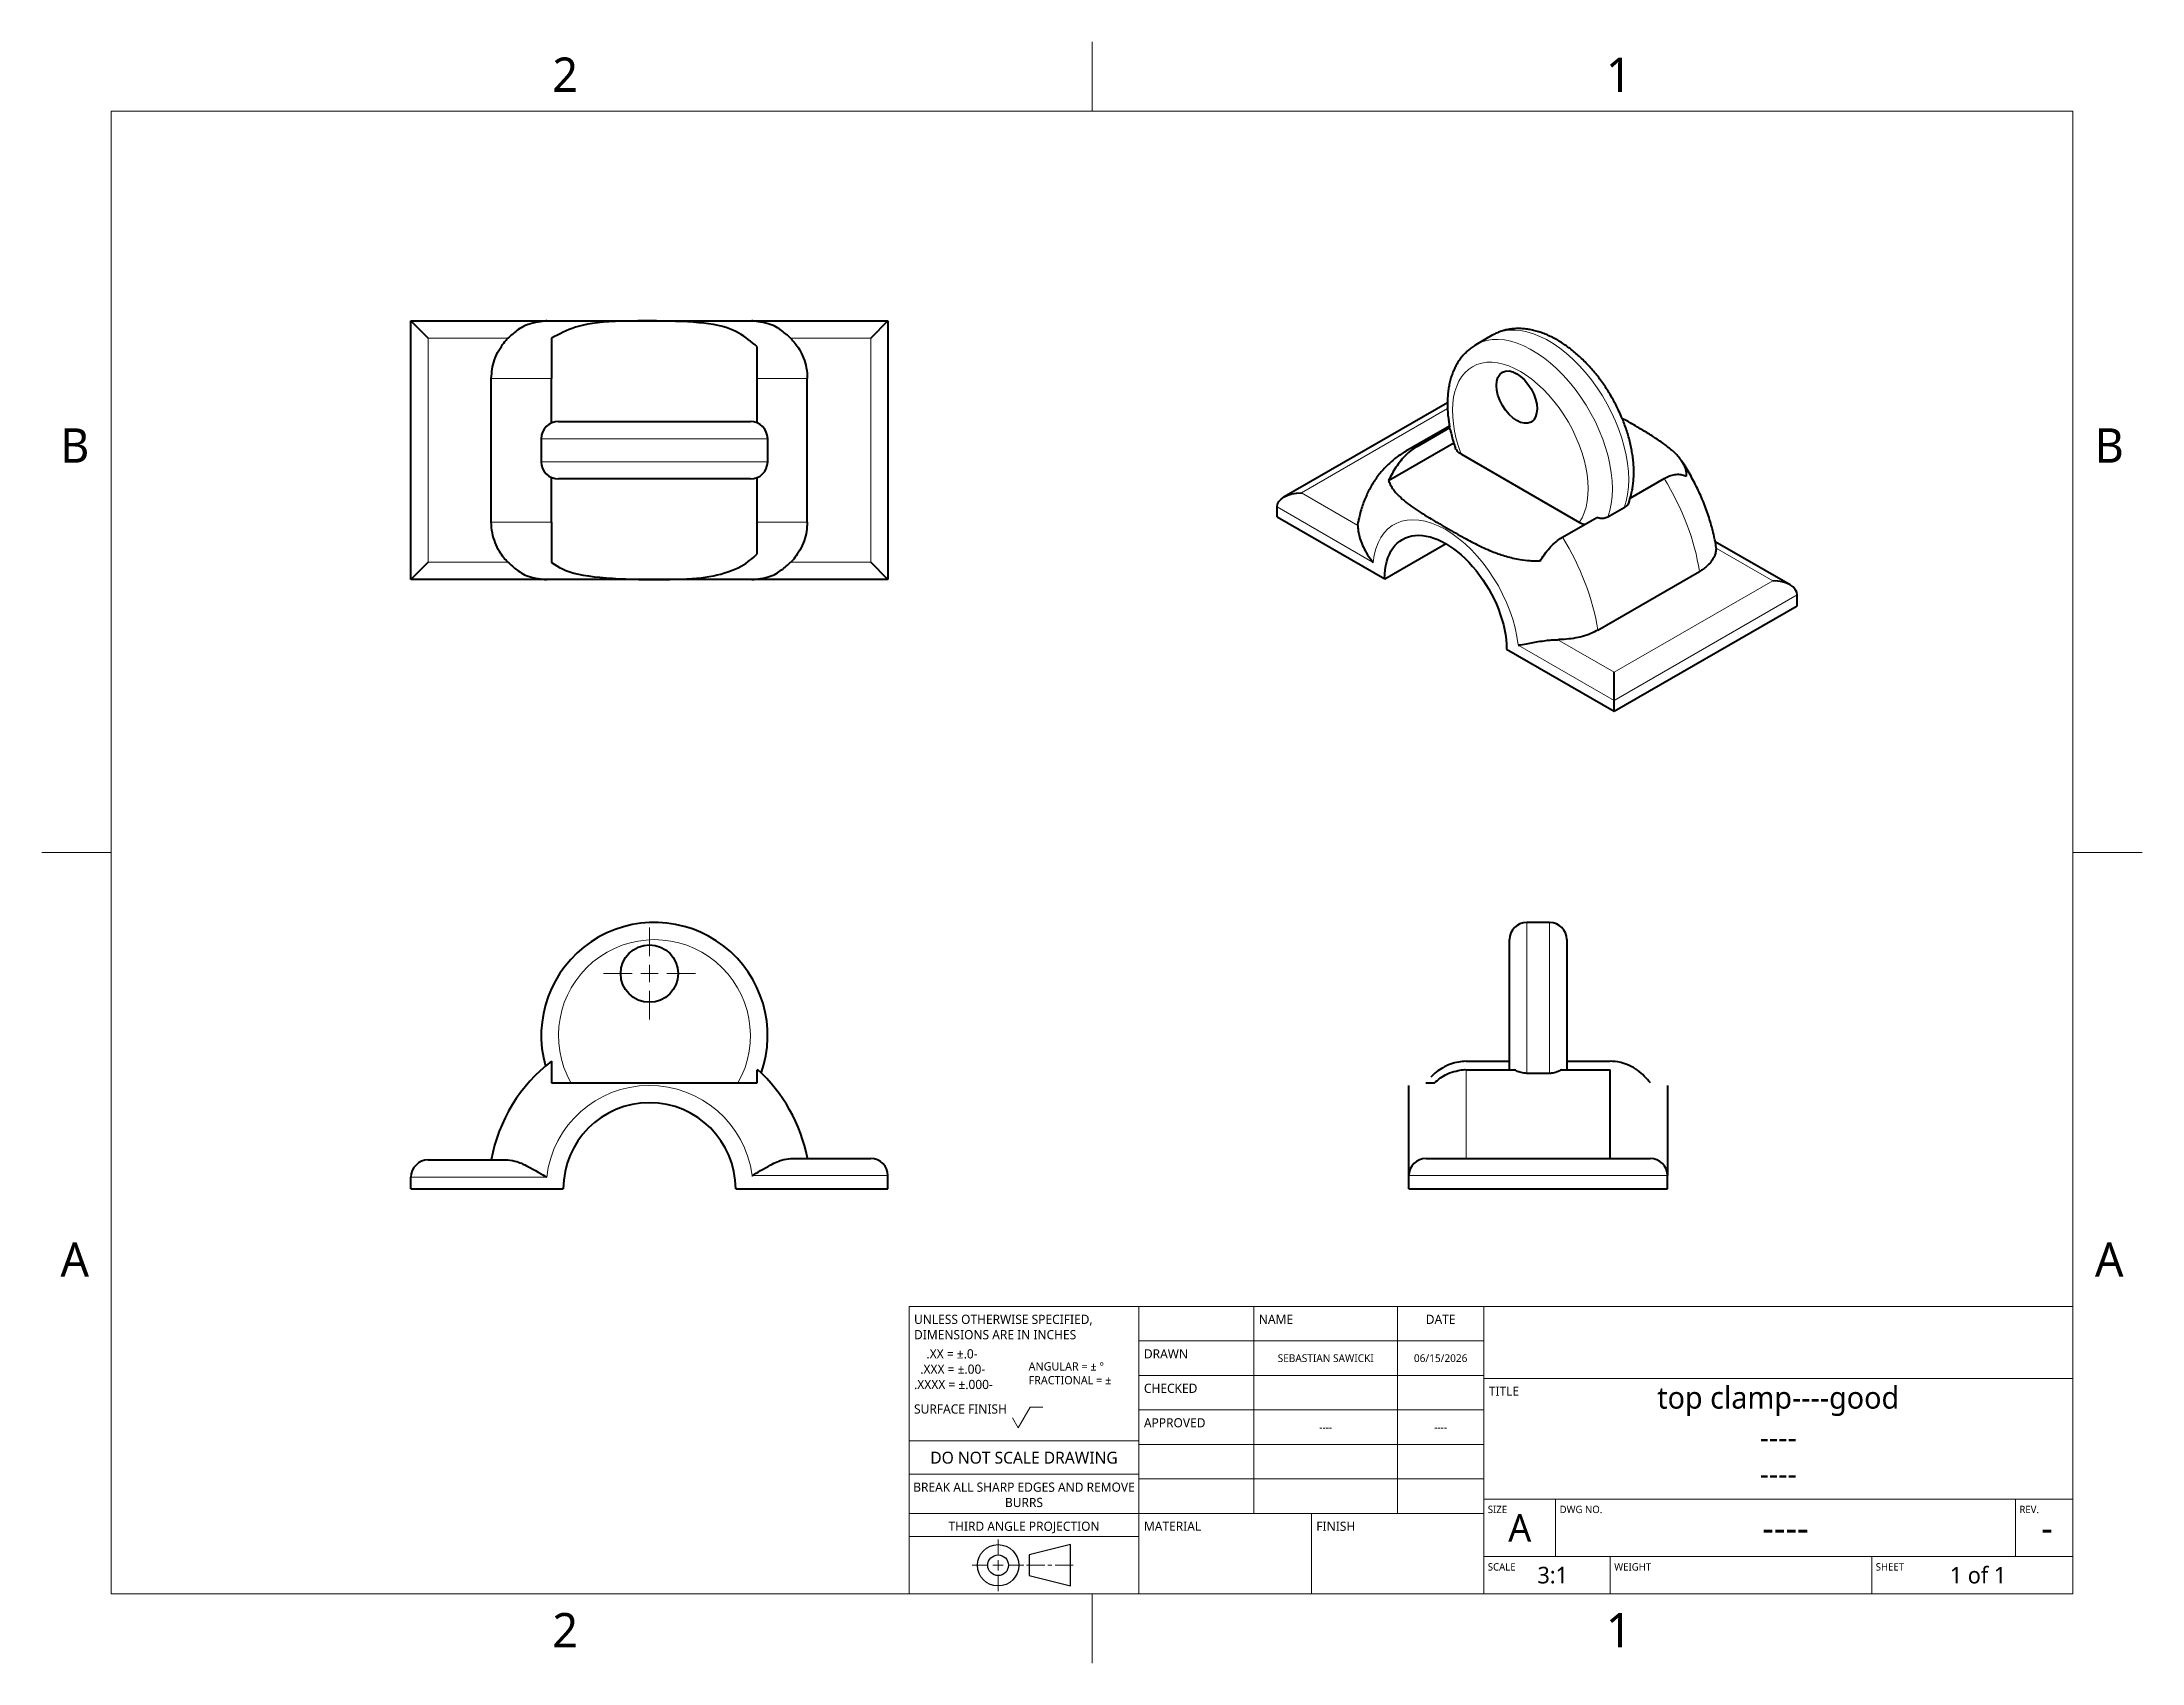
# Model space of a CAD drawing. Header units: inches. Extents: x 0 to 11, y 0 to 8.5.
import ezdxf

# ---------------------------------------------------------------- set-up
doc = ezdxf.new("R2010")
doc.units = ezdxf.units.IN
doc.header["$LTSCALE"] = 0.5
doc.header["$MEASUREMENT"] = 0
doc.linetypes.add('CENTER', pattern=[0.72, 0.45, -0.09, 0.09, -0.09])
for name, color, linetype, lineweight in [('BORDER_FRAME', 7, 'Continuous', 15), ('BORDER_ZONES', 7, 'Continuous', 15), ('CENTERMARKS', 7, 'Continuous', 13), ('TANGENT_LINES', 7, 'Continuous', 15), ('TITLE_BLOCK', 7, 'Continuous', 15), ('Visible', 7, 'Continuous', 40)]:
    doc.layers.add(name, color=color, linetype=linetype, lineweight=lineweight)
doc.styles.add('Onshape-Standard', font='NotoSans-Regular.ttf')
doc.styles.add('Onshape-Standard-Fields', font='')
doc.styles.get('Onshape-Standard-Fields').set_extended_font_data('Noto Sans')

msp = doc.modelspace()

# ---------------------------------------------------------------- linework, layer by layer
at = {"layer": 'BORDER_FRAME'}
for p, q in [((0.399, 0.38), (0.399, 8.12)), ((0.399, 8.12), (10.639, 8.12)), ((10.639, 8.12), (10.639, 0.38)), ((10.639, 0.38), (0.399, 0.38))]:
    msp.add_line(p, q, dxfattribs=at)
at = {"layer": 'BORDER_ZONES'}
for p, q in [((5.519, 8.12), (5.519, 8.481)), ((0.399, 4.25), (0.038, 4.25)), ((10.639, 4.25), (11, 4.25)), ((5.519, 0.38), (5.519, 0.019))]:
    msp.add_line(p, q, dxfattribs=at)
at = {"layer": 'CENTERMARKS', "linetype": 'CENTER'}
for p, q in [((3.209, 3.708), (3.209, 3.858)), ((3.119, 3.618), (2.969, 3.618)), ((3.299, 3.618), (3.449, 3.618)), ((3.209, 3.528), (3.209, 3.378))]:
    msp.add_line(p, q, dxfattribs=at)
at = {"layer": 'CENTERMARKS', "linetype": 'Continuous'}
for p, q in [((3.164, 3.618), (3.254, 3.618)), ((3.209, 3.573), (3.209, 3.663))]:
    msp.add_line(p, q, dxfattribs=at)
at = {"layer": 'TANGENT_LINES'}
for p, q in [((2.47, 6.935), (2.054, 6.935)), ((2.054, 6.935), (2.054, 5.765)), ((4.364, 6.935), (3.946, 6.935)), ((4.364, 5.765), (4.364, 6.935)), ((2.698, 6.725), (2.383, 6.725)), ((4.033, 6.725), (3.772, 6.725)), ((7.375, 6.568), (6.612, 6.127)), ((3.826, 6.41), (2.644, 6.41)), ((2.644, 6.29), (3.826, 6.29)), ((6.986, 5.764), (6.485, 6.054)), ((6.612, 6.127), (6.906, 5.957)), ((2.383, 5.975), (2.698, 5.975)), ((3.772, 5.975), (4.033, 5.975)), ((9.073, 5.668), (8.777, 5.839)), ((2.054, 5.765), (2.47, 5.765)), ((3.946, 5.765), (4.364, 5.765)), ((8.245, 5.191), (9.073, 5.668)), ((9.2, 5.595), (8.245, 5.044)), ((8.245, 5.044), (7.743, 5.333)), ((7.95, 5.361), (8.245, 5.191)), ((7.788, 3.885), (7.788, 3.097)), ((7.908, 3.097), (7.908, 3.885)), ((7.473, 3.116), (7.473, 2.653)), ((2.673, 2.555), (1.964, 2.555)), ((4.454, 2.563), (3.744, 2.563)), ((8.523, 2.563), (7.173, 2.563))]:
    msp.add_line(p, q, dxfattribs=at)
for centre, radius, start, end in [((3.235, 3.294), 0.501, 330.483, 209.517), ((3.209, 2.494), 0.54, 7.4242, 173.4125)]:
    msp.add_arc(centre, radius, start, end, dxfattribs=at)
for centre, major_axis, start_param, end_param in [((7.903, 6.438), (0.295, -0.512), 0.446186, 3.141593), ((7.755, 6.352), (0.25, -0.434), 0.27023, 4.442159), ((8.107, 5.924), (0.42, -0.727), 0.976794, 1.621236), ((7.365, 5.495), (0.27, -0.467), 0.914974, 3.812018)]:
    msp.add_ellipse(centre, major_axis=major_axis, ratio=0.57735, start_param=start_param, end_param=end_param, dxfattribs=at)
at = {"layer": 'TANGENT_LINES', "extrusion": (0, 0, -1)}
for centre, major_axis, start_param, end_param in [((7.818, 6.389), (-0.295, 0.512), 0.001347, 2.695406), ((7.577, 5.617), (-0.42, 0.727), 0.000028, 0.131887), ((7.577, 5.617), (-0.42, 0.727), 1.520357, 2.164799)]:
    msp.add_ellipse(centre, major_axis=major_axis, ratio=0.57735, start_param=start_param, end_param=end_param, dxfattribs=at)
at = {"layer": 'TITLE_BLOCK'}
for p, q in [((4.564, 0.38), (4.564, 1.88)), ((4.564, 1.88), (5.764, 1.88)), ((5.764, 0.38), (5.764, 1.88)), ((5.764, 1.88), (7.564, 1.88)), ((6.364, 0.8), (6.364, 1.88)), ((7.114, 0.8), (7.114, 1.88)), ((7.564, 0.38), (7.564, 1.88)), ((7.564, 1.88), (10.639, 1.88)), ((5.764, 1.7), (7.564, 1.7)), ((5.764, 1.52), (7.564, 1.52)), ((7.564, 1.505), (10.639, 1.505)), ((5.134, 1.246), (5.197, 1.355)), ((5.197, 1.355), (5.263, 1.355)), ((5.764, 1.34), (7.564, 1.34)), ((5.104, 1.298), (5.134, 1.246)), ((4.564, 1.178), (5.764, 1.178)), ((5.764, 1.16), (7.564, 1.16)), ((4.564, 1.004), (5.764, 1.004)), ((5.764, 0.98), (7.564, 0.98)), ((4.564, 0.8), (5.764, 0.8)), ((5.764, 0.8), (7.564, 0.8)), ((6.664, 0.38), (6.664, 0.8)), ((7.564, 0.875), (10.639, 0.875)), ((7.939, 0.575), (7.939, 0.875)), ((10.339, 0.575), (10.339, 0.875)), ((4.564, 0.68), (5.764, 0.68)), ((7.564, 0.575), (10.639, 0.575)), ((8.224, 0.38), (8.224, 0.575)), ((9.589, 0.38), (9.589, 0.575)), ((4.564, 0.38), (5.764, 0.38))]:
    msp.add_line(p, q, dxfattribs=at)
at = {"layer": 'TITLE_BLOCK', "lineweight": 15}
for p, q in [((5.029, 0.583), (5.029, 0.664)), ((5.029, 0.556), (5.029, 0.502)), ((4.975, 0.529), (4.894, 0.529)), ((5.056, 0.529), (5.002, 0.529)), ((5.029, 0.475), (5.029, 0.394)), ((5.083, 0.529), (5.164, 0.529)), ((5.272, 0.529), (5.177, 0.529)), ((5.31, 0.529), (5.288, 0.529)), ((5.326, 0.529), (5.42, 0.529))]:
    msp.add_line(p, q, dxfattribs=at)
at = {"layer": 'TITLE_BLOCK', "lineweight": 30}
for p, q in [((5.407, 0.637), (5.191, 0.583)), ((5.191, 0.583), (5.191, 0.475)), ((5.407, 0.421), (5.407, 0.637)), ((5.191, 0.475), (5.407, 0.421))]:
    msp.add_line(p, q, dxfattribs=at)
for radius in [0.108, 0.054]:
    msp.add_circle((5.029, 0.529), radius, dxfattribs=at)
at = {"layer": 'Visible'}
for p, q in [((1.964, 5.675), (1.964, 7.025)), ((1.964, 7.025), (2.673, 7.025)), ((1.964, 7.025), (2.054, 6.935)), ((2.673, 7.025), (3.744, 7.025)), ((3.744, 7.025), (4.454, 7.025)), ((4.454, 7.025), (4.364, 6.935)), ((4.454, 7.025), (4.454, 5.675)), ((2.698, 6.935), (2.698, 6.725)), ((7.608, 6.95), (7.523, 6.901)), ((7.609, 6.95), (7.608, 6.949)), ((3.772, 6.725), (3.772, 6.89)), ((2.383, 5.975), (2.383, 6.725)), ((2.698, 6.492), (2.698, 6.725)), ((3.772, 6.492), (3.772, 6.725)), ((4.033, 5.975), (4.033, 6.725)), ((7.374, 6.598), (6.522, 6.106)), ((2.734, 6.5), (3.736, 6.5)), ((7.386, 6.476), (7.157, 6.345)), ((7.216, 6.37), (7.387, 6.469)), ((7.389, 6.457), (7.387, 6.469)), ((7.387, 6.469), (7.387, 6.469)), ((2.644, 6.41), (2.644, 6.29)), ((3.826, 6.29), (3.826, 6.41)), ((7.067, 6.192), (7.407, 6.388)), ((7.447, 6.329), (8.063, 5.973)), ((2.698, 5.975), (2.698, 6.207)), ((3.736, 6.2), (2.734, 6.2)), ((3.772, 5.975), (3.772, 6.207)), ((8.329, 6.1), (8.506, 6.202)), ((6.485, 6.003), (6.485, 6.054)), ((8.297, 6.05), (8.212, 6.001)), ((8.323, 6.082), (8.329, 6.1)), ((2.698, 5.975), (2.698, 5.764)), ((3.772, 5.809), (3.772, 5.975)), ((6.485, 6.003), (7.047, 5.679)), ((6.906, 5.957), (6.908, 5.976)), ((7.975, 5.896), (8.154, 5.999)), ((7.047, 5.679), (7.365, 5.862)), ((9.163, 5.647), (8.772, 5.872)), ((8.776, 5.854), (8.773, 5.872)), ((8.777, 5.839), (8.776, 5.854)), ((1.964, 5.675), (2.054, 5.765)), ((4.454, 5.675), (4.364, 5.765)), ((8.16, 5.411), (8.69, 5.717)), ((2.673, 5.675), (1.964, 5.675)), ((3.744, 5.675), (2.673, 5.675)), ((4.454, 5.675), (3.744, 5.675)), ((9.2, 5.538), (9.2, 5.595)), ((8.245, 4.987), (9.2, 5.538)), ((7.683, 5.311), (8.245, 4.987)), ((8.245, 5.044), (8.245, 5.191)), ((8.245, 4.987), (8.245, 5.044)), ((7.908, 3.885), (7.788, 3.885)), ((7.698, 3.116), (7.698, 3.795)), ((7.998, 3.795), (7.998, 3.116)), ((2.698, 3.16), (2.698, 3.047)), ((3.772, 3.047), (3.772, 3.116)), ((7.473, 3.16), (7.698, 3.16)), ((7.473, 3.116), (7.725, 3.116)), ((7.908, 3.097), (7.788, 3.097)), ((7.97, 3.116), (8.223, 3.116)), ((7.998, 3.16), (8.223, 3.16)), ((8.223, 2.653), (8.223, 3.116)), ((2.698, 3.047), (3.772, 3.047)), ((7.173, 2.563), (7.173, 3.033)), ((7.262, 3.047), (7.307, 3.047)), ((8.523, 3.033), (8.523, 2.563)), ((2.054, 2.645), (2.47, 2.645)), ((3.946, 2.653), (4.364, 2.653)), ((7.263, 2.653), (8.433, 2.653)), ((1.964, 2.494), (1.964, 2.555)), ((4.454, 2.494), (4.454, 2.563)), ((7.173, 2.494), (7.173, 2.563)), ((8.523, 2.494), (8.523, 2.563)), ((1.964, 2.494), (2.759, 2.494)), ((3.659, 2.494), (4.454, 2.494)), ((7.173, 2.494), (8.523, 2.494))]:
    msp.add_line(p, q, dxfattribs=at)
msp.add_circle((3.209, 3.618), 0.15, dxfattribs=at)
for centre, radius, start, end in [((2.734, 6.41), 0.09, 90, 180), ((3.736, 6.41), 0.09, 0, 90), ((2.734, 6.29), 0.09, 180, 270), ((3.736, 6.29), 0.09, 270, 0), ((3.235, 3.294), 0.591, 340.5646, 195.6758), ((7.788, 3.795), 0.09, 90, 180), ((7.908, 3.795), 0.09, 0, 90), ((3.209, 2.494), 0.84, 127.4434, 169.5771), ((3.209, 2.494), 0.84, 10.9661, 47.89), ((3.209, 2.494), 0.45, 0, 180), ((2.054, 2.555), 0.09, 90, 180), ((4.364, 2.563), 0.09, 0, 90), ((7.263, 2.563), 0.09, 90, 180), ((8.433, 2.563), 0.09, 0, 90)]:
    msp.add_arc(centre, radius, start, end, dxfattribs=at)
msp.add_ellipse((7.736, 6.627), major_axis=(0.075, -0.13), ratio=0.57735, dxfattribs=at)
at = {"layer": 'Visible', "extrusion": (0, 0, -1)}
for centre, major_axis, start_param, end_param in [((6.612, 6.054), (0.127, 0), 9.424778, 10.995574), ((7.365, 5.495), (-0.225, 0.39), 11.780972, 14.922565)]:
    msp.add_ellipse(centre, major_axis=major_axis, ratio=0.57735, start_param=start_param, end_param=end_param, dxfattribs=at)
at = {"layer": 'Visible'}
msp.add_ellipse((9.073, 5.595), major_axis=(-0.127, 0), ratio=0.57735, start_param=9.424778, end_param=10.995574, dxfattribs=at)
for points, knots in [([(2.673, 7.025), (2.673, 7.025), (2.671, 7.025), (2.577, 7.015), (2.518, 6.977), (2.486, 6.948), (2.47, 6.935)], [0, 0, 0, 0, 0.037705, 0.380085, 0.709658, 1, 1, 1, 1]), ([(3.772, 6.89), (3.741, 6.916), (3.673, 6.971), (3.516, 7.026), (3.03, 7.029), (2.828, 7.004), (2.738, 6.956), (2.698, 6.935)], [0, 0, 0, 0, 0.151496, 0.330563, 0.63671, 0.838177, 1, 1, 1, 1]), ([(3.946, 6.935), (3.931, 6.948), (3.898, 6.977), (3.839, 7.015), (3.746, 7.025), (3.744, 7.025), (3.744, 7.025)], [0, 0, 0, 0, 0.29113, 0.620864, 0.962252, 1, 1, 1, 1]), ([(2.383, 6.725), (2.386, 6.757), (2.391, 6.822), (2.445, 6.909), (2.464, 6.928), (2.47, 6.935)], [0, 0, 0, 0, 0.387199, 0.774363, 1, 1, 1, 1]), ([(3.946, 6.935), (3.962, 6.917), (3.996, 6.88), (4.032, 6.784), (4.033, 6.742), (4.033, 6.725)], [0, 0, 0, 0, 0.327321, 0.709857, 1, 1, 1, 1]), ([(8.286, 6.517), (8.285, 6.519), (8.284, 6.523), (8.269, 6.556), (8.255, 6.584), (8.239, 6.615), (8.222, 6.644), (8.204, 6.673), (8.184, 6.702), (8.164, 6.729), (8.143, 6.756), (8.121, 6.781), (8.099, 6.805), (8.075, 6.829), (8.051, 6.85), (8.027, 6.871), (8.002, 6.89), (7.976, 6.908), (7.95, 6.924), (7.924, 6.938), (7.898, 6.951), (7.871, 6.962), (7.844, 6.97), (7.818, 6.977), (7.792, 6.982), (7.766, 6.985), (7.74, 6.985), (7.716, 6.984), (7.692, 6.981), (7.668, 6.975), (7.647, 6.968), (7.625, 6.959), (7.615, 6.953), (7.609, 6.95)], [0, 0, 0, 0, 0.014196, 0.049547, 0.084973, 0.120444, 0.155927, 0.191392, 0.226806, 0.262138, 0.297358, 0.332437, 0.367349, 0.402067, 0.436567, 0.470827, 0.504827, 0.538549, 0.571977, 0.605094, 0.637884, 0.670325, 0.7024, 0.734094, 0.765393, 0.79629, 0.826791, 0.856911, 0.886682, 0.916146, 0.945357, 0.974377, 1, 1, 1, 1]), ([(7.524, 6.901), (7.523, 6.9), (7.52, 6.899), (7.5, 6.886), (7.484, 6.873), (7.467, 6.857), (7.451, 6.84), (7.437, 6.821), (7.424, 6.801), (7.413, 6.78), (7.403, 6.757), (7.394, 6.733), (7.387, 6.707), (7.381, 6.68), (7.377, 6.653), (7.375, 6.624), (7.375, 6.606), (7.374, 6.598)], [0, 0, 0, 0, 0.026633, 0.092876, 0.159129, 0.225544, 0.292288, 0.359525, 0.42741, 0.496083, 0.565656, 0.636214, 0.707806, 0.780445, 0.854109, 0.928758, 1, 1, 1, 1]), ([(7.374, 6.598), (7.374, 6.597), (7.374, 6.594), (7.375, 6.579), (7.375, 6.568)], [0, 0, 0, 0, 0.259181, 1, 1, 1, 1]), ([(7.375, 6.568), (7.375, 6.567), (7.375, 6.564), (7.377, 6.531), (7.381, 6.503), (7.384, 6.485), (7.385, 6.476)], [0, 0, 0, 0, 0.100856, 0.407231, 0.716429, 1, 1, 1, 1]), ([(7.385, 6.476), (7.386, 6.474), (7.386, 6.471), (7.387, 6.47), (7.387, 6.47)], [0, 0, 0, 0, 0.655394, 1, 1, 1, 1]), ([(8.598, 6.292), (8.596, 6.296), (8.59, 6.304), (8.572, 6.326), (8.55, 6.347), (8.526, 6.367), (8.476, 6.404), (8.422, 6.438), (8.365, 6.472), (8.314, 6.501), (8.286, 6.517)], [0, 0, 0, 0, 0.070549, 0.169003, 0.270956, 0.374855, 0.521288, 0.670462, 0.821001, 1, 1, 1, 1]), ([(8.329, 6.1), (8.329, 6.101), (8.329, 6.101), (8.337, 6.13), (8.341, 6.153), (8.345, 6.182), (8.347, 6.211), (8.348, 6.24), (8.346, 6.271), (8.344, 6.302), (8.339, 6.333), (8.334, 6.364), (8.327, 6.396), (8.318, 6.428), (8.308, 6.459), (8.297, 6.491), (8.289, 6.509), (8.286, 6.517)], [0, 0, 0, 0, 0.009237, 0.07551, 0.142745, 0.210918, 0.279984, 0.349886, 0.420564, 0.491944, 0.563965, 0.636569, 0.7097, 0.783301, 0.857312, 0.931673, 1, 1, 1, 1]), ([(7.216, 6.37), (7.206, 6.364), (7.186, 6.351), (7.157, 6.325), (7.13, 6.295), (7.105, 6.261), (7.085, 6.228), (7.073, 6.204), (7.067, 6.192)], [0, 0, 0, 0, 0.158182, 0.324565, 0.492449, 0.665063, 0.831863, 1, 1, 1, 1]), ([(7.389, 6.457), (7.39, 6.452), (7.393, 6.439), (7.401, 6.407), (7.405, 6.394), (7.407, 6.388)], [0, 0, 0, 0, 0.296137, 0.691247, 1, 1, 1, 1]), ([(7.407, 6.388), (7.408, 6.384), (7.411, 6.376), (7.414, 6.366), (7.416, 6.361)], [0, 0, 0, 0, 0.474617, 1, 1, 1, 1]), ([(7.447, 6.329), (7.442, 6.331), (7.434, 6.336), (7.425, 6.346), (7.418, 6.356), (7.417, 6.359), (7.416, 6.361)], [0, 0, 0, 0, 0.291318, 0.573175, 0.837863, 1, 1, 1, 1]), ([(7.157, 6.345), (7.151, 6.341), (7.138, 6.333), (7.112, 6.316), (7.089, 6.297), (7.065, 6.276), (7.044, 6.254), (7.023, 6.231), (7.004, 6.206), (6.987, 6.18), (6.97, 6.152), (6.956, 6.124), (6.943, 6.094), (6.931, 6.063), (6.921, 6.031), (6.913, 5.998), (6.91, 5.983), (6.908, 5.976)], [0, 0, 0, 0, 0.056656, 0.123828, 0.190948, 0.258072, 0.325259, 0.39257, 0.46007, 0.527829, 0.595919, 0.664412, 0.733383, 0.802903, 0.873036, 0.943836, 1, 1, 1, 1]), ([(8.773, 5.872), (8.772, 5.875), (8.771, 5.883), (8.762, 5.923), (8.752, 5.959), (8.74, 5.999), (8.727, 6.037), (8.713, 6.075), (8.697, 6.113), (8.679, 6.15), (8.661, 6.187), (8.641, 6.223), (8.62, 6.258), (8.606, 6.281), (8.598, 6.292)], [0, 0, 0, 0, 0.04325, 0.129464, 0.215943, 0.302645, 0.389531, 0.476568, 0.563725, 0.650973, 0.738284, 0.825631, 0.912988, 1, 1, 1, 1]), ([(8.623, 6.214), (8.623, 6.219), (8.623, 6.231), (8.62, 6.248), (8.614, 6.265), (8.605, 6.281), (8.6, 6.289), (8.598, 6.292)], [0, 0, 0, 0, 0.202192, 0.405555, 0.61495, 0.827953, 1, 1, 1, 1]), ([(7.067, 6.192), (7.07, 6.185), (7.075, 6.17), (7.088, 6.15), (7.104, 6.129), (7.123, 6.109), (7.157, 6.078), (7.195, 6.051), (7.238, 6.023), (7.281, 5.996), (7.372, 5.943), (7.458, 5.894), (7.534, 5.854), (7.573, 5.836), (7.615, 5.818), (7.647, 5.807), (7.681, 5.796), (7.717, 5.787), (7.753, 5.779), (7.804, 5.773), (7.831, 5.772), (7.849, 5.772), (7.858, 5.772)], [0, 0, 0, 0, 0.036244, 0.073318, 0.11189, 0.151322, 0.2025, 0.254916, 0.308227, 0.362007, 0.439214, 0.516841, 0.58594, 0.635585, 0.685822, 0.73019, 0.775059, 0.820955, 0.867353, 0.921672, 0.960808, 1, 1, 1, 1]), ([(8.506, 6.202), (8.515, 6.207), (8.533, 6.217), (8.562, 6.224), (8.587, 6.225), (8.611, 6.219), (8.619, 6.215), (8.623, 6.214)], [0, 0, 0, 0, 0.228196, 0.448657, 0.655258, 0.857426, 1, 1, 1, 1]), ([(8.323, 6.082), (8.322, 6.08), (8.32, 6.074), (8.314, 6.063), (8.305, 6.055), (8.3, 6.051), (8.297, 6.05)], [0, 0, 0, 0, 0.229029, 0.500854, 0.774072, 1, 1, 1, 1]), ([(2.47, 5.765), (2.455, 5.781), (2.421, 5.818), (2.385, 5.915), (2.384, 5.957), (2.383, 5.975)], [0, 0, 0, 0, 0.325261, 0.707778, 1, 1, 1, 1]), ([(4.033, 5.975), (4.031, 5.942), (4.026, 5.877), (3.971, 5.79), (3.953, 5.771), (3.946, 5.765)], [0, 0, 0, 0, 0.386645, 0.77325, 1, 1, 1, 1]), ([(6.906, 5.957), (6.907, 5.951), (6.907, 5.937), (6.911, 5.914), (6.92, 5.88), (6.936, 5.843), (6.954, 5.808), (6.985, 5.766), (6.986, 5.764), (6.986, 5.764)], [0, 0, 0, 0, 0.122492, 0.256359, 0.419906, 0.592173, 0.778705, 0.970125, 1, 1, 1, 1]), ([(8.089, 5.962), (8.084, 5.963), (8.075, 5.966), (8.067, 5.971), (8.063, 5.973)], [0, 0, 0, 0, 0.497782, 1, 1, 1, 1]), ([(8.212, 6.001), (8.209, 5.999), (8.202, 5.996), (8.19, 5.993), (8.178, 5.993), (8.166, 5.995), (8.158, 5.998), (8.154, 5.999)], [0, 0, 0, 0, 0.194297, 0.393147, 0.591768, 0.796471, 1, 1, 1, 1]), ([(7.858, 5.772), (7.865, 5.783), (7.88, 5.807), (7.906, 5.839), (7.932, 5.865), (7.962, 5.889), (7.972, 5.894), (7.975, 5.896)], [0, 0, 0, 0, 0.221167, 0.442925, 0.657813, 0.869487, 1, 1, 1, 1]), ([(8.777, 5.839), (8.776, 5.832), (8.775, 5.817), (8.769, 5.796), (8.752, 5.769), (8.741, 5.756), (8.727, 5.743), (8.71, 5.729), (8.697, 5.721), (8.69, 5.717)], [0, 0, 0, 0, 0.14011, 0.28333, 0.454298, 0.581382, 0.711684, 0.853561, 1, 1, 1, 1]), ([(2.47, 5.765), (2.486, 5.751), (2.518, 5.722), (2.577, 5.684), (2.671, 5.674), (2.673, 5.675), (2.673, 5.675)], [0, 0, 0, 0, 0.290342, 0.619915, 0.962295, 1, 1, 1, 1]), ([(2.698, 5.764), (2.734, 5.741), (2.834, 5.676), (3.35, 5.672), (3.531, 5.686), (3.692, 5.736), (3.747, 5.786), (3.772, 5.809)], [0, 0, 0, 0, 0.17243, 0.486342, 0.683584, 0.856629, 1, 1, 1, 1]), ([(3.744, 5.675), (3.744, 5.675), (3.746, 5.674), (3.839, 5.684), (3.898, 5.722), (3.931, 5.751), (3.946, 5.765)], [0, 0, 0, 0, 0.037748, 0.379136, 0.70887, 1, 1, 1, 1]), ([(8.16, 5.411), (8.148, 5.405), (8.123, 5.392), (8.079, 5.377), (8.034, 5.367), (7.984, 5.362), (7.96, 5.361), (7.95, 5.361)], [0, 0, 0, 0, 0.195762, 0.401269, 0.608989, 0.822994, 1, 1, 1, 1]), ([(7.743, 5.333), (7.744, 5.333), (7.745, 5.333), (7.78, 5.338), (7.813, 5.344), (7.848, 5.351), (7.888, 5.357), (7.918, 5.36), (7.939, 5.361), (7.95, 5.361)], [0, 0, 0, 0, 0.023771, 0.180778, 0.350916, 0.517318, 0.692793, 0.844551, 1, 1, 1, 1]), ([(7.473, 3.16), (7.445, 3.158), (7.39, 3.153), (7.317, 3.107), (7.296, 3.086), (7.288, 3.078)], [0, 0, 0, 0, 0.372286, 0.744172, 1, 1, 1, 1]), ([(7.307, 3.047), (7.327, 3.065), (7.368, 3.1), (7.454, 3.117), (7.468, 3.117), (7.473, 3.116)], [0, 0, 0, 0, 0.40705, 0.814965, 1, 1, 1, 1]), ([(7.788, 3.097), (7.779, 3.098), (7.76, 3.099), (7.735, 3.109), (7.728, 3.114), (7.725, 3.116)], [0, 0, 0, 0, 0.381525, 0.751648, 1, 1, 1, 1]), ([(7.97, 3.116), (7.963, 3.112), (7.948, 3.103), (7.919, 3.097), (7.911, 3.097), (7.908, 3.097)], [0, 0, 0, 0, 0.374191, 0.765298, 1, 1, 1, 1]), ([(8.434, 3.047), (8.413, 3.071), (8.372, 3.119), (8.281, 3.158), (8.24, 3.159), (8.223, 3.16)], [0, 0, 0, 0, 0.360846, 0.722632, 1, 1, 1, 1]), ([(2.47, 2.645), (2.486, 2.643), (2.521, 2.638), (2.581, 2.609), (2.671, 2.557), (2.673, 2.556), (2.673, 2.555)], [0, 0, 0, 0, 0.259447, 0.589538, 0.95894, 1, 1, 1, 1]), ([(3.744, 2.563), (3.744, 2.563), (3.746, 2.564), (3.835, 2.617), (3.895, 2.646), (3.93, 2.651), (3.946, 2.653)], [0, 0, 0, 0, 0.041131, 0.409621, 0.739865, 1, 1, 1, 1])]:
    msp.add_open_spline(points, degree=3, knots=knots, dxfattribs=at)

# ---------------------------------------------------------------- texts
at = {"layer": 'BORDER_ZONES', "char_height": 0.18, "attachment_point": 5, "style": 'Onshape-Standard'}
for s, insert in [('2', (2.769, 8.31)), ('1', (8.269, 8.31)), ('B', (0.209, 6.375)), ('B', (10.829, 6.375)), ('A', (0.209, 2.125)), ('A', (10.829, 2.125)), ('2', (2.769, 0.19)), ('1', (8.269, 0.19))]:
    msp.add_mtext(s, dxfattribs=dict(at, insert=insert))
at = {"layer": 'TITLE_BLOCK'}
for s, insert, char_height, width, attachment_point, style in [('UNLESS OTHERWISE SPECIFIED, DIMENSIONS ARE IN INCHES', (4.59, 1.837), 0.048, 1.176, 1, 'Onshape-Standard'), ('NAME', (6.39, 1.837), 0.048, 0.735, 1, 'Onshape-Standard'), ('DATE', (7.339, 1.837), 0.048, 0.441, 2, 'Onshape-Standard'), ('    .XX = ±.0-^J  .XXX = ±.00-^J.XXXX = ±.000-', (4.59, 1.657), 0.048, 0.588, 1, 'Onshape-Standard'), ('DRAWN', (5.79, 1.657), 0.048, 0.588, 1, 'Onshape-Standard'), ('^JANGULAR = ± °^JFRACTIONAL = ±', (5.188, 1.661), 0.0432, 0.588, 1, 'Onshape-Standard'), ('SEBASTIAN SAWICKI', (6.739, 1.61), 0.04032, 0.75, 5, 'Onshape-Standard-Fields'), ('06/15/2026', (7.339, 1.61), 0.0403, 0.45, 5, 'Onshape-Standard-Fields'), ('CHECKED', (5.79, 1.477), 0.048, 0.588, 1, 'Onshape-Standard'), ('TITLE', (7.59, 1.462), 0.048, 0.3675, 1, 'Onshape-Standard'), ('top clamp----good', (9.101, 1.385), 0.1152, 2.775, 5, 'Onshape-Standard-Fields'), ('SURFACE FINISH', (4.59, 1.369), 0.048, 0.588, 1, 'Onshape-Standard'), ('APPROVED', (5.79, 1.297), 0.048, 0.588, 1, 'Onshape-Standard'), ('----', (6.739, 1.25), 0.0403, 0.75, 5, 'Onshape-Standard-Fields'), ('----', (7.339, 1.25), 0.0403, 0.45, 5, 'Onshape-Standard-Fields'), ('DO NOT SCALE DRAWING', (5.164, 1.122), 0.0624, 1.176, 2, 'Onshape-Standard'), ('----', (9.101, 1.196), 0.1152, 2.775, 5, 'Onshape-Standard-Fields'), ('----', (9.101, 1.007), 0.1152, 2.775, 5, 'Onshape-Standard-Fields'), ('BREAK ALL SHARP EDGES AND REMOVE BURRS', (5.164, 0.961), 0.048, 1.176, 2, 'Onshape-Standard'), ('SIZE', (7.585, 0.84), 0.0384, 0.3675, 1, 'Onshape-Standard'), ('A', (7.752, 0.725), 0.144, 0.375, 5, 'Onshape-Standard-Fields'), ('DWG NO.', (7.96, 0.84), 0.0384, 2.352, 1, 'Onshape-Standard'), ('REV.', (10.36, 0.84), 0.0384, 0.294, 1, 'Onshape-Standard'), ('THIRD ANGLE PROJECTION', (5.164, 0.757), 0.048, 1.176, 2, 'Onshape-Standard'), ('MATERIAL', (5.79, 0.757), 0.048, 0.882, 1, 'Onshape-Standard'), ('FINISH', (6.69, 0.757), 0.048, 0.882, 1, 'Onshape-Standard'), ('----', (9.139, 0.725), 0.144, 2.4, 5, 'Onshape-Standard-Fields'), ('-', (10.504, 0.725), 0.144, 0.27, 5, 'Onshape-Standard-Fields'), ('SCALE', (7.585, 0.54), 0.0384, 0.6468, 1, 'Onshape-Standard'), ('3:1', (7.924, 0.477), 0.0864, 0.6, 5, 'Onshape-Standard-Fields'), ('WEIGHT', (8.245, 0.54), 0.0384, 1.3377, 1, 'Onshape-Standard'), ('SHEET', (9.61, 0.54), 0.0384, 1.029, 1, 'Onshape-Standard'), ('1 of 1', (10.144, 0.477), 0.0864, 0.99, 5, 'Onshape-Standard-Fields')]:
    msp.add_mtext(s, dxfattribs=dict(at, insert=insert, char_height=char_height, width=width, attachment_point=attachment_point, style=style))

doc.saveas('drawing.dxf')
